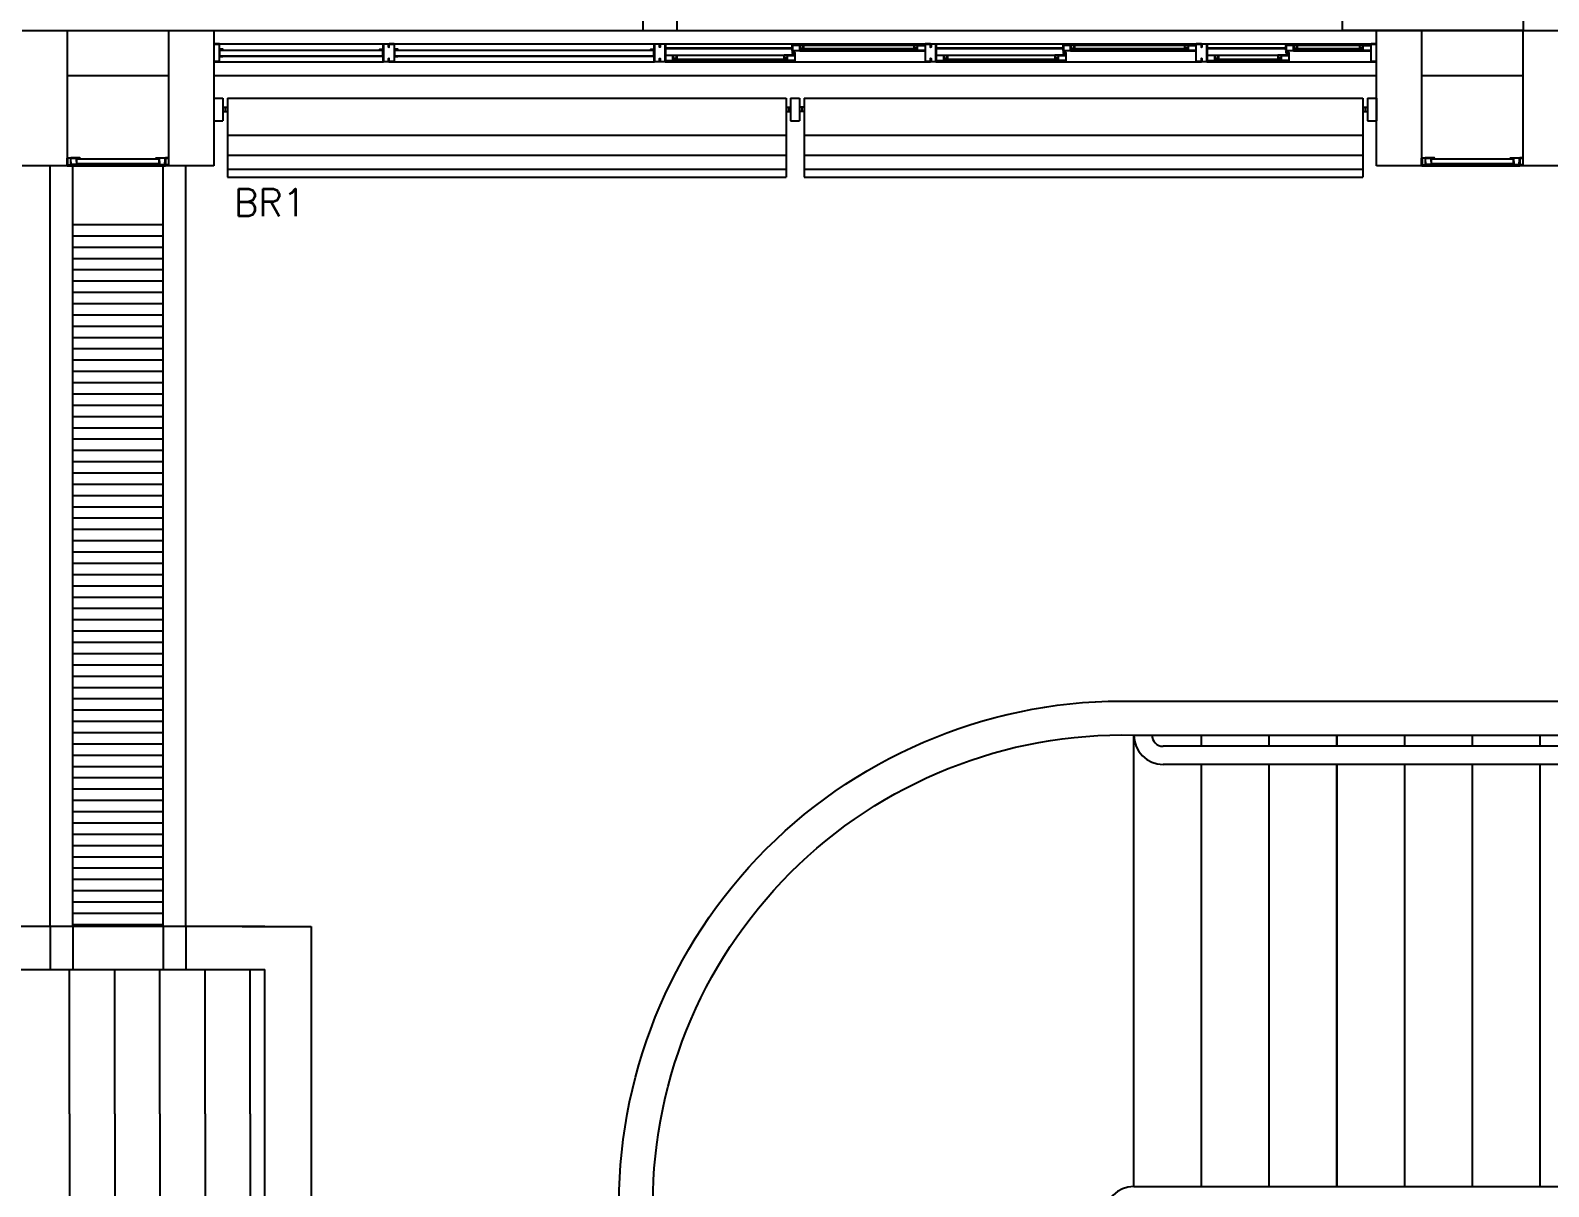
# Model space of a CAD drawing. Header units: millimetres. Extents: x 2128 to 2646, y 1972 to 2207.
# Drawn here: x 2352.65 to 2359.37, y 2032.39 to 2037.52 of the extents above; entities that cross this region are included whole.
import ezdxf

# ---------------------------------------------------------------- set-up
doc = ezdxf.new("R2010")
doc.units = ezdxf.units.MM
doc.linetypes.add('HIDDEN', pattern=[0.375, 0.25, -0.125])
for name, color, linetype in [('AR-ALV', 2, 'Continuous'), ('AR-ALV-C', 2, 'Continuous'), ('AR-BANCADAS', 1, 'Continuous'), ('AR-BRISES', 1, 'Continuous'), ('AR-CALÇADA', 1, 'Continuous'), ('AR-COB VISTA 02', 1, 'Continuous'), ('AR-COB-V1', 1, 'Continuous'), ('AR-COB-V2', 1, 'Continuous'), ('AR-COB-V3', 1, 'Continuous'), ('AR-CORRIMAO-V', 52, 'Continuous'), ('AR-ESQ', 1, 'Continuous'), ('AR-ESTC', 3, 'Continuous'), ('AR-PEITORIL', 1, 'Continuous'), ('AR-PISO', 1, 'Continuous'), ('AR-PISO-V1', 1, 'Continuous'), ('AR-PROJ', 1, 'HIDDEN'), ('BC- VISTA', 1, 'Continuous'), ('BR-LINHAS', 1, 'Continuous'), ('BR-MONTANTE', 242, 'Continuous'), ('BR-PAINEL', 1, 'Continuous'), ('BR-SUPORTE', 1, 'Continuous'), ('BR-TEXTO', 2, 'Continuous'), ('DT-ESQ-BAGUETE-C', 1, 'Continuous'), ('DT-ESQ-BAGUETE-V', 1, 'Continuous'), ('DT-ESQ-CHAPA DOBRADA-V', 1, 'Continuous'), ('DT-ESQ-MARCO-V', 1, 'Continuous'), ('DT-ESQ-PERFIL CADEIRA-C', 2, 'Continuous'), ('DT-ESQ-PERFIL CADEIRA-V', 2, 'Continuous'), ('DT-ESQ-PERFIL U SIMPLES-C', 2, 'Continuous'), ('DT-ESQ-PERFIL U-C', 2, 'Continuous'), ('DT-ESQ-PERFIL U-V', 1, 'Continuous'), ('DT-ESQ-VENEZIANA-C', 1, 'Continuous'), ('DT-ESQ-VENEZIANA-V', 1, 'Continuous'), ('DT-ESQ-VIDRO-C', 2, 'Continuous'), ('DT-TXTMOD', 1, 'Continuous'), ('insercao', 4, 'Continuous'), ('PLAT-CONG', 7, 'Continuous')]:
    doc.layers.add(name, color=color, linetype=linetype)
doc.styles.add('S10', font='simplex.shx', dxfattribs={"height": 0.1})
doc.styles.add('S12', font='simplex.shx', dxfattribs={"width": 1.1, "height": 0.12})

# ---------------------------------------------------------------- blocks, each defined once
blk = doc.blocks.new('DET-GS-COBERTURA')
at = {"layer": 'AR-COB VISTA 02', "color": 2}
for p, q in [((210.9534, -517.1876), (210.9534, -516.5485)), ((211.1534, -517.1876), (211.1534, -516.5485)), ((211.3534, -517.1876), (211.3534, -516.5485)), ((211.5534, -517.1876), (211.5534, -516.5485)), ((211.7534, -517.1876), (211.7534, -516.5485))]:
    blk.add_line(p, q, dxfattribs=at)
at = {"layer": 'AR-COB-V1'}
blk.add_line((204.5176, -516.5485), (211.8176, -516.5485), dxfattribs=at)
at = {"layer": 'AR-COB-V2'}
blk.add_line((211.8176, -520.3831), (211.8176, -516.5485), dxfattribs=at)
at = {"layer": 'AR-COB-V3'}
for p, q in [((210.9534, -517.1876), (210.9534, -517.8267)), ((211.1534, -517.1876), (211.1534, -517.8267)), ((211.3534, -517.1876), (211.3534, -517.8267)), ((211.5534, -517.1876), (211.5534, -517.8267)), ((211.7534, -517.1876), (211.7534, -517.8267))]:
    blk.add_line(p, q, dxfattribs=at)
at = {"layer": 'AR-PISO', "linetype": 'Continuous'}
for p, q in [((210.8676, -516.3577), (210.8676, -512.9889)), ((211.4676, -512.9889), (210.8676, -512.9889)), ((210.9676, -516.3577), (210.9676, -512.9889)), ((211.3676, -516.3577), (211.3676, -512.9889)), ((211.4676, -516.3577), (211.4676, -512.9889)), ((210.9676, -513.2485), (211.3676, -513.2485)), ((210.9676, -513.2985), (211.3676, -513.2985)), ((210.9676, -513.3485), (211.3676, -513.3485)), ((210.9676, -513.3985), (211.3676, -513.3985)), ((210.9676, -513.4485), (211.3676, -513.4485)), ((210.9676, -513.4985), (211.3676, -513.4985)), ((210.9676, -513.5485), (211.3676, -513.5485)), ((210.9676, -513.5985), (211.3676, -513.5985)), ((210.9676, -513.6485), (211.3676, -513.6485)), ((210.9676, -513.6985), (211.3676, -513.6985)), ((210.9676, -513.7485), (211.3676, -513.7485)), ((210.9676, -513.7985), (211.3676, -513.7985)), ((210.9676, -513.8485), (211.3676, -513.8485)), ((210.9676, -513.8985), (211.3676, -513.8985)), ((210.9676, -513.9485), (211.3676, -513.9485)), ((210.9676, -513.9985), (211.3676, -513.9985)), ((210.9676, -514.0485), (211.3676, -514.0485)), ((210.9676, -514.0985), (211.3676, -514.0985)), ((210.9676, -514.1485), (211.3676, -514.1485)), ((210.9676, -514.1985), (211.3676, -514.1985)), ((210.9676, -514.2485), (211.3676, -514.2485)), ((210.9676, -514.2985), (211.3676, -514.2985)), ((210.9676, -514.3485), (211.3676, -514.3485)), ((210.9676, -514.3985), (211.3676, -514.3985)), ((210.9676, -514.4485), (211.3676, -514.4485)), ((210.9676, -514.4985), (211.3676, -514.4985)), ((210.9676, -514.5485), (211.3676, -514.5485)), ((210.9676, -514.5985), (211.3676, -514.5985)), ((210.9676, -514.6485), (211.3676, -514.6485)), ((210.9676, -514.6985), (211.3676, -514.6985)), ((210.9676, -514.7485), (211.3676, -514.7485)), ((210.9676, -514.7985), (211.3676, -514.7985)), ((210.9676, -514.8485), (211.3676, -514.8485)), ((210.9676, -514.8985), (211.3676, -514.8985)), ((210.9676, -514.9485), (211.3676, -514.9485)), ((210.9676, -514.9985), (211.3676, -514.9985)), ((210.9676, -515.0485), (211.3676, -515.0485)), ((210.9676, -515.0985), (211.3676, -515.0985)), ((210.9676, -515.1485), (211.3676, -515.1485)), ((210.9676, -515.1985), (211.3676, -515.1985)), ((210.9676, -515.2485), (211.3676, -515.2485)), ((210.9676, -515.2985), (211.3676, -515.2985)), ((210.9676, -515.3485), (211.3676, -515.3485)), ((210.9676, -515.3985), (211.3676, -515.3985)), ((210.9676, -515.4485), (211.3676, -515.4485)), ((210.9676, -515.4985), (211.3676, -515.4985)), ((210.9676, -515.5485), (211.3676, -515.5485)), ((210.9676, -515.5985), (211.3676, -515.5985)), ((210.9676, -515.6485), (211.3676, -515.6485)), ((210.9676, -515.6485), (211.3676, -515.6485)), ((210.9676, -515.6985), (211.3676, -515.6985)), ((210.9676, -515.6985), (211.3676, -515.6985)), ((210.9676, -515.7485), (211.3676, -515.7485)), ((210.9676, -515.7985), (211.3676, -515.7985)), ((210.9676, -515.8485), (211.3676, -515.8485)), ((210.9676, -515.8985), (211.3676, -515.8985)), ((210.9676, -515.9485), (211.3676, -515.9485)), ((210.9676, -515.9985), (211.3676, -515.9985)), ((210.9676, -516.0485), (211.3676, -516.0485)), ((210.9676, -516.0985), (211.3676, -516.0985)), ((210.9676, -516.1485), (211.3676, -516.1485)), ((210.9676, -516.1985), (211.3676, -516.1985)), ((210.9676, -516.2485), (211.3676, -516.2485)), ((210.9676, -516.2985), (211.3676, -516.2985)), ((211.8176, -516.3577), (204.5176, -516.3577)), ((210.9676, -516.3485), (211.3676, -516.3485))]:
    blk.add_line(p, q, dxfattribs=at)
at = {"layer": 'AR-PROJ'}
for p, q in [((210.8676, -516.3577), (210.8676, -516.5485)), ((210.9676, -516.3577), (210.9676, -516.5485)), ((211.3676, -516.3577), (211.3676, -516.5485)), ((211.4676, -516.3577), (211.4676, -516.5485))]:
    blk.add_line(p, q, dxfattribs=at)
blk = doc.blocks.new('A$C5F2C59A8')
at = {"layer": 'AR-ALV-C'}
for points in [[(4.85, 15.7499), (4.85, 16.0698, -0.426898), (7.1301, 18.3499), (9.8301, 18.3499)], [(5, 15.7499), (5, 16.0698, -0.427792), (7.1301, 18.1999), (9.8301, 18.1999)]]:
    blk.add_lwpolyline(points, format="xyb", dxfattribs=at)
at = {"layer": 'AR-CORRIMAO-V'}
for p, q in [((9.7001, 18.1499), (7.2601, 18.1499)), ((9.7001, 18.0699), (7.2601, 18.0699)), ((7.1301, 16.1998), (9.8301, 16.1998))]:
    blk.add_line(p, q, dxfattribs=at)
for radius in [0.13, 0.05]:
    blk.add_arc((7.2601, 18.1999), radius, 180, 270, dxfattribs=at)
at = {"layer": 'AR-PISO-V1'}
for p, q in [((7.1301, 16.1998), (7.1301, 18.1999)), ((7.4301, 18.1499), (7.4301, 18.1999)), ((7.7301, 18.1499), (7.7301, 18.1999)), ((8.0301, 18.1499), (8.0301, 18.1999)), ((8.3301, 18.1499), (8.3301, 18.1999)), ((8.6301, 18.1499), (8.6301, 18.1999)), ((8.9301, 18.1499), (8.9301, 18.1999)), ((7.4301, 16.1998), (7.4301, 18.0699)), ((7.7301, 16.1998), (7.7301, 18.0699)), ((8.0301, 16.1998), (8.0301, 18.0699)), ((8.3301, 16.1998), (8.3301, 18.0699)), ((8.6301, 16.1998), (8.6301, 18.0699)), ((8.9301, 16.1998), (8.9301, 18.0699))]:
    blk.add_line(p, q, dxfattribs=at)
blk = doc.blocks.new('BCP16')
at = {"layer": 'BC- VISTA'}
blk.add_lwpolyline([(0.8, 0), (0.8, -1.75), (0, -1.75), (0, 0)], close=True, dxfattribs=at)
blk = doc.blocks.new('EF50-P')
at = {"layer": 'DT-ESQ-BAGUETE-C', "ltscale": 0.1}
for points in [[(2.61, -0.08), (2.5965, -0.08), (2.5965, -0.0785), (2.6095, -0.0785, 0.414214), (2.61, -0.078), (2.61, -0.067, 0.414214), (2.6095, -0.0665), (2.5965, -0.0665), (2.5965, -0.065), (2.61, -0.065, -0.414214), (2.6115, -0.0665), (2.6115, -0.0785, -0.414214)], [(3.1015, -0.08), (3.115, -0.08), (3.115, -0.0785), (3.102, -0.0785, -0.414214), (3.1015, -0.078), (3.1015, -0.067, -0.414214), (3.102, -0.0665), (3.115, -0.0665), (3.115, -0.065), (3.1015, -0.065, 0.414214), (3.1, -0.0665), (3.1, -0.0785, 0.414214)], [(3.81, -0.08), (3.7965, -0.08), (3.7965, -0.0785), (3.8095, -0.0785, 0.414214), (3.81, -0.078), (3.81, -0.067, 0.414214), (3.8095, -0.0665), (3.7965, -0.0665), (3.7965, -0.065), (3.81, -0.065, -0.414214), (3.8115, -0.0665), (3.8115, -0.0785, -0.414214)], [(4.3015, -0.08), (4.315, -0.08), (4.315, -0.0785), (4.302, -0.0785, -0.414214), (4.3015, -0.078), (4.3015, -0.067, -0.414214), (4.302, -0.0665), (4.315, -0.0665), (4.315, -0.065), (4.3015, -0.065, 0.414214), (4.3, -0.0665), (4.3, -0.0785, 0.414214)], [(4.7975, -0.08), (4.784, -0.08), (4.784, -0.0785), (4.797, -0.0785, 0.414214), (4.7975, -0.078), (4.7975, -0.067, 0.414214), (4.797, -0.0665), (4.784, -0.0665), (4.784, -0.065), (4.7975, -0.065, -0.414214), (4.799, -0.0665), (4.799, -0.0785, -0.414214)], [(5.0765, -0.08), (5.09, -0.08), (5.09, -0.0785), (5.077, -0.0785, -0.414214), (5.0765, -0.078), (5.0765, -0.067, -0.414214), (5.077, -0.0665), (5.09, -0.0665), (5.09, -0.065), (5.0765, -0.065, 0.414214), (5.075, -0.0665), (5.075, -0.0785, 0.414214)], [(2.0485, -0.125), (2.035, -0.125), (2.035, -0.1235), (2.048, -0.1235, 0.414214), (2.0485, -0.123), (2.0485, -0.112, 0.414214), (2.048, -0.1115), (2.035, -0.1115), (2.035, -0.11), (2.0485, -0.11, -0.414214), (2.05, -0.1115), (2.05, -0.1235, -0.414214)], [(2.5265, -0.125), (2.54, -0.125), (2.54, -0.1235), (2.527, -0.1235, -0.414214), (2.5265, -0.123), (2.5265, -0.112, -0.414214), (2.527, -0.1115), (2.54, -0.1115), (2.54, -0.11), (2.5265, -0.11, 0.414214), (2.525, -0.1115), (2.525, -0.1235, 0.414214)], [(3.2485, -0.125), (3.235, -0.125), (3.235, -0.1235), (3.248, -0.1235, 0.414214), (3.2485, -0.123), (3.2485, -0.112, 0.414214), (3.248, -0.1115), (3.235, -0.1115), (3.235, -0.11), (3.2485, -0.11, -0.414214), (3.25, -0.1115), (3.25, -0.1235, -0.414214)], [(3.7265, -0.125), (3.74, -0.125), (3.74, -0.1235), (3.727, -0.1235, -0.414214), (3.7265, -0.123), (3.7265, -0.112, -0.414214), (3.727, -0.1115), (3.74, -0.1115), (3.74, -0.11), (3.7265, -0.11, 0.414214), (3.725, -0.1115), (3.725, -0.1235, 0.414214)], [(4.4485, -0.125), (4.435, -0.125), (4.435, -0.1235), (4.448, -0.1235, 0.414214), (4.4485, -0.123), (4.4485, -0.112, 0.414214), (4.448, -0.1115), (4.435, -0.1115), (4.435, -0.11), (4.4485, -0.11, -0.414214), (4.45, -0.1115), (4.45, -0.1235, -0.414214)], [(4.714, -0.125), (4.7275, -0.125), (4.7275, -0.1235), (4.7145, -0.1235, -0.414214), (4.714, -0.123), (4.714, -0.112, -0.414214), (4.7145, -0.1115), (4.7275, -0.1115), (4.7275, -0.11), (4.714, -0.11, 0.414214), (4.7125, -0.1115), (4.7125, -0.1235, 0.414214)]]:
    blk.add_lwpolyline(points, format="xyb", close=True, dxfattribs=at)
at = {"layer": 'DT-ESQ-BAGUETE-V', "ltscale": 0.1}
for p, q in [((2.61, -0.065), (3.1015, -0.065)), ((3.81, -0.065), (4.3015, -0.065)), ((4.7975, -0.065), (5.0765, -0.065)), ((2.0485, -0.11), (2.5265, -0.11)), ((3.2485, -0.11), (3.7265, -0.11)), ((4.4485, -0.11), (4.714, -0.11))]:
    blk.add_line(p, q, dxfattribs=at)
at = {"layer": 'DT-ESQ-CHAPA DOBRADA-V', "ltscale": 0.1}
for p, q in [((2, -0.077), (2.5615, -0.077)), ((2, -0.08), (2.5615, -0.08)), ((3.2, -0.077), (3.7615, -0.077)), ((3.2, -0.08), (3.7615, -0.08)), ((4.4, -0.077), (4.749, -0.077)), ((4.4, -0.08), (4.749, -0.08))]:
    blk.add_line(p, q, dxfattribs=at)
at = {"layer": 'DT-ESQ-MARCO-V', "ltscale": 0.1}
for p, q in [((0.0235, -0.06), (0.7515, -0.06)), ((0.7985, -0.06), (1.9515, -0.06)), ((0.0235, -0.14), (0.7515, -0.14)), ((0.7985, -0.14), (1.9515, -0.14))]:
    blk.add_line(p, q, dxfattribs=at)
at = {"layer": 'DT-ESQ-PERFIL CADEIRA-C', "ltscale": 0.1}
for p, q in [((2, -0.1335), (2.0485, -0.1335)), ((2.573, -0.1335), (2.5265, -0.1335)), ((2.5635, -0.0885), (2.61, -0.0885)), ((3.15, -0.0885), (3.1015, -0.0885)), ((3.2, -0.1335), (3.2485, -0.1335)), ((3.773, -0.1335), (3.7265, -0.1335)), ((3.7635, -0.0885), (3.81, -0.0885)), ((4.35, -0.0885), (4.3015, -0.0885)), ((4.4, -0.1335), (4.4485, -0.1335)), ((4.7605, -0.1335), (4.714, -0.1335)), ((4.751, -0.0885), (4.7975, -0.0885)), ((5.125, -0.0885), (5.0765, -0.0885))]:
    blk.add_line(p, q, dxfattribs=at)
for points in [[(2.61, -0.087, -1), (2.61, -0.09), (2.5635, -0.09, -0.414214), (2.5615, -0.088), (2.5615, -0.067, -0.414214), (2.5635, -0.065), (2.595, -0.065, -0.414214), (2.5965, -0.0665), (2.5965, -0.087)], [(2.5965, -0.0885, -0.198913), (2.5954, -0.0881, -0.198913), (2.595, -0.087), (2.595, -0.067, 0.414214), (2.5945, -0.0665), (2.5635, -0.0665, 0.414214), (2.563, -0.067), (2.563, -0.088, 0.414214), (2.5635, -0.0885)], [(3.1015, -0.09), (3.15, -0.09), (3.15, -0.0885), (3.115, -0.0885, 0.198912), (3.1161, -0.0881, 0.198913), (3.1165, -0.087), (3.1165, -0.067, -0.414214), (3.117, -0.0665), (3.15, -0.0665), (3.15, -0.065), (3.1165, -0.065, 0.414214), (3.115, -0.0665), (3.115, -0.0785), (3.115, -0.08), (3.115, -0.087), (3.1015, -0.087, 1)], [(3.81, -0.087, -1), (3.81, -0.09), (3.7635, -0.09, -0.414214), (3.7615, -0.088), (3.7615, -0.067, -0.414214), (3.7635, -0.065), (3.795, -0.065, -0.414214), (3.7965, -0.0665), (3.7965, -0.087)], [(3.7965, -0.0885, -0.198913), (3.7954, -0.0881, -0.198913), (3.795, -0.087), (3.795, -0.067, 0.414214), (3.7945, -0.0665), (3.7635, -0.0665, 0.414214), (3.763, -0.067), (3.763, -0.088, 0.414214), (3.7635, -0.0885)], [(4.3015, -0.09), (4.35, -0.09), (4.35, -0.0885), (4.315, -0.0885, 0.198912), (4.3161, -0.0881, 0.198913), (4.3165, -0.087), (4.3165, -0.067, -0.414214), (4.317, -0.0665), (4.35, -0.0665), (4.35, -0.065), (4.3165, -0.065, 0.414214), (4.315, -0.0665), (4.315, -0.0785), (4.315, -0.08), (4.315, -0.087), (4.3015, -0.087, 1)], [(4.7975, -0.087, -1), (4.7975, -0.09), (4.751, -0.09, -0.414214), (4.749, -0.088), (4.749, -0.067, -0.414214), (4.751, -0.065), (4.7825, -0.065, -0.414214), (4.784, -0.0665), (4.784, -0.087)], [(4.784, -0.0885, -0.198913), (4.7829, -0.0881, -0.198913), (4.7825, -0.087), (4.7825, -0.067, 0.414214), (4.782, -0.0665), (4.751, -0.0665, 0.414214), (4.7505, -0.067), (4.7505, -0.088, 0.414214), (4.751, -0.0885)], [(5.0765, -0.09), (5.125, -0.09), (5.125, -0.0885), (5.09, -0.0885, 0.198912), (5.0911, -0.0881, 0.198913), (5.0915, -0.087), (5.0915, -0.067, -0.414214), (5.092, -0.0665), (5.125, -0.0665), (5.125, -0.065), (5.0915, -0.065, 0.414214), (5.09, -0.0665), (5.09, -0.0785), (5.09, -0.08), (5.09, -0.087), (5.0765, -0.087, 1)], [(2.0485, -0.135), (2, -0.135), (2, -0.1335), (2.035, -0.1335, -0.198912), (2.0339, -0.1331, -0.198913), (2.0335, -0.132), (2.0335, -0.112, 0.414214), (2.033, -0.1115), (2, -0.1115), (2, -0.11), (2.0335, -0.11, -0.414214), (2.035, -0.1115), (2.035, -0.1235), (2.035, -0.125), (2.035, -0.132), (2.0485, -0.132, -1)], [(2.5265, -0.132, 1), (2.5265, -0.135), (2.573, -0.135, 0.414214), (2.575, -0.133), (2.575, -0.112, 0.414214), (2.573, -0.11), (2.5415, -0.11, 0.414214), (2.54, -0.1115), (2.54, -0.132)], [(2.54, -0.1335, 0.198913), (2.5411, -0.1331, 0.198913), (2.5415, -0.132), (2.5415, -0.112, -0.414214), (2.542, -0.1115), (2.573, -0.1115, -0.414214), (2.5735, -0.112), (2.5735, -0.133, -0.414214), (2.573, -0.1335)], [(3.2485, -0.135), (3.2, -0.135), (3.2, -0.1335), (3.235, -0.1335, -0.198912), (3.2339, -0.1331, -0.198913), (3.2335, -0.132), (3.2335, -0.112, 0.414214), (3.233, -0.1115), (3.2, -0.1115), (3.2, -0.11), (3.2335, -0.11, -0.414214), (3.235, -0.1115), (3.235, -0.1235), (3.235, -0.125), (3.235, -0.132), (3.2485, -0.132, -1)], [(3.7265, -0.132, 1), (3.7265, -0.135), (3.773, -0.135, 0.414214), (3.775, -0.133), (3.775, -0.112, 0.414214), (3.773, -0.11), (3.7415, -0.11, 0.414214), (3.74, -0.1115), (3.74, -0.132)], [(3.74, -0.1335, 0.198913), (3.7411, -0.1331, 0.198913), (3.7415, -0.132), (3.7415, -0.112, -0.414214), (3.742, -0.1115), (3.773, -0.1115, -0.414214), (3.7735, -0.112), (3.7735, -0.133, -0.414214), (3.773, -0.1335)], [(4.4485, -0.135), (4.4, -0.135), (4.4, -0.1335), (4.435, -0.1335, -0.198912), (4.4339, -0.1331, -0.198913), (4.4335, -0.132), (4.4335, -0.112, 0.414214), (4.433, -0.1115), (4.4, -0.1115), (4.4, -0.11), (4.4335, -0.11, -0.414214), (4.435, -0.1115), (4.435, -0.1235), (4.435, -0.125), (4.435, -0.132), (4.4485, -0.132, -1)], [(4.714, -0.132, 1), (4.714, -0.135), (4.7605, -0.135, 0.414214), (4.7625, -0.133), (4.7625, -0.112, 0.414214), (4.7605, -0.11), (4.729, -0.11, 0.414214), (4.7275, -0.1115), (4.7275, -0.132)], [(4.7275, -0.1335, 0.198913), (4.7286, -0.1331, 0.198913), (4.729, -0.132), (4.729, -0.112, -0.414214), (4.7295, -0.1115), (4.7605, -0.1115, -0.414214), (4.761, -0.112), (4.761, -0.133, -0.414214), (4.7605, -0.1335)]]:
    blk.add_lwpolyline(points, format="xyb", close=True, dxfattribs=at)
at = {"layer": 'DT-ESQ-PERFIL CADEIRA-V', "ltscale": 0.1}
for p, q in [((2.595, -0.09), (3.1015, -0.09)), ((3.795, -0.09), (4.3015, -0.09)), ((4.7825, -0.09), (5.0765, -0.09)), ((2.0485, -0.135), (2.5265, -0.135)), ((3.2485, -0.135), (3.7265, -0.135)), ((4.4485, -0.135), (4.714, -0.135))]:
    blk.add_line(p, q, dxfattribs=at)
at = {"layer": 'DT-ESQ-PERFIL U SIMPLES-C', "ltscale": 0.1}
for points in [[(2.5635, -0.102), (2.5715, -0.102), (2.5715, -0.1005), (2.5635, -0.1005, -0.414214), (2.563, -0.1), (2.563, -0.092, -0.414214), (2.5635, -0.0915), (2.5715, -0.0915), (2.5715, -0.09), (2.5635, -0.09, 0.414214), (2.5615, -0.092), (2.5615, -0.1, 0.414214)], [(2.573, -0.098), (2.565, -0.098), (2.565, -0.0995), (2.573, -0.0995, -0.414214), (2.5735, -0.1), (2.5735, -0.108, -0.414214), (2.573, -0.1085), (2.565, -0.1085), (2.565, -0.11), (2.573, -0.11, 0.414214), (2.575, -0.108), (2.575, -0.1, 0.414214)], [(3.7635, -0.102), (3.7715, -0.102), (3.7715, -0.1005), (3.7635, -0.1005, -0.414214), (3.763, -0.1), (3.763, -0.092, -0.414214), (3.7635, -0.0915), (3.7715, -0.0915), (3.7715, -0.09), (3.7635, -0.09, 0.414214), (3.7615, -0.092), (3.7615, -0.1, 0.414214)], [(3.773, -0.098), (3.765, -0.098), (3.765, -0.0995), (3.773, -0.0995, -0.414214), (3.7735, -0.1), (3.7735, -0.108, -0.414214), (3.773, -0.1085), (3.765, -0.1085), (3.765, -0.11), (3.773, -0.11, 0.414214), (3.775, -0.108), (3.775, -0.1, 0.414214)], [(4.751, -0.102), (4.759, -0.102), (4.759, -0.1005), (4.751, -0.1005, -0.414214), (4.7505, -0.1), (4.7505, -0.092, -0.414214), (4.751, -0.0915), (4.759, -0.0915), (4.759, -0.09), (4.751, -0.09, 0.414214), (4.749, -0.092), (4.749, -0.1, 0.414214)], [(4.7605, -0.098), (4.7525, -0.098), (4.7525, -0.0995), (4.7605, -0.0995, -0.414214), (4.761, -0.1), (4.761, -0.108, -0.414214), (4.7605, -0.1085), (4.7525, -0.1085), (4.7525, -0.11), (4.7605, -0.11, 0.414214), (4.7625, -0.108), (4.7625, -0.1, 0.414214)]]:
    blk.add_lwpolyline(points, format="xyb", close=True, dxfattribs=at)
at = {"layer": 'DT-ESQ-PERFIL U-C', "ltscale": 0.1}
for points in [[(0.025, -0.1234), (0.025, -0.086), (0.0385, -0.086, 1), (0.0385, -0.083), (0.025, -0.083), (0.025, -0.0615, 0.414214), (0.0235, -0.06), (0.0015, -0.06, 0.414214), (0, -0.0615), (0, -0.075), (0.0015, -0.075), (0.0015, -0.0615), (0.0235, -0.0615), (0.0235, -0.083, 0.414214), (0.025, -0.0845, 0.414214), (0.0235, -0.086), (0.0235, -0.1234), (0.0235, -0.1385), (0.0015, -0.1385), (0.0015, -0.125), (0, -0.125), (0, -0.1385, 0.414214), (0.0015, -0.14), (0.0235, -0.14, 0.414214), (0.025, -0.1385)], [(0.75, -0.1234), (0.75, -0.086), (0.7365, -0.086, -1), (0.7365, -0.083), (0.75, -0.083), (0.75, -0.0615, -0.414214), (0.7515, -0.06), (0.7735, -0.06, -0.414214), (0.775, -0.0615), (0.775, -0.075), (0.7735, -0.075), (0.7735, -0.0615), (0.7515, -0.0615), (0.7515, -0.083, -0.414214), (0.75, -0.0845, -0.414214), (0.7515, -0.086), (0.7515, -0.1234), (0.7515, -0.1385), (0.7735, -0.1385), (0.7735, -0.125), (0.775, -0.125), (0.775, -0.1385, -0.414214), (0.7735, -0.14), (0.7515, -0.14, -0.414214), (0.75, -0.1385)], [(0.8, -0.1234), (0.8, -0.086), (0.8135, -0.086, 1), (0.8135, -0.083), (0.8, -0.083), (0.8, -0.0615, 0.414214), (0.7985, -0.06), (0.7765, -0.06, 0.414214), (0.775, -0.0615), (0.775, -0.075), (0.7765, -0.075), (0.7765, -0.0615), (0.7985, -0.0615), (0.7985, -0.083, 0.414214), (0.8, -0.0845, 0.414214), (0.7985, -0.086), (0.7985, -0.1234), (0.7985, -0.1385), (0.7765, -0.1385), (0.7765, -0.125), (0.775, -0.125), (0.775, -0.1385, 0.414214), (0.7765, -0.14), (0.7985, -0.14, 0.414214), (0.8, -0.1385)], [(1.95, -0.1234), (1.95, -0.086), (1.9365, -0.086, -1), (1.9365, -0.083), (1.95, -0.083), (1.95, -0.0615, -0.414214), (1.9515, -0.06), (1.9735, -0.06, -0.414214), (1.975, -0.0615), (1.975, -0.075), (1.9735, -0.075), (1.9735, -0.0615), (1.9515, -0.0615), (1.9515, -0.083, -0.414214), (1.95, -0.0845, -0.414214), (1.9515, -0.086), (1.9515, -0.1234), (1.9515, -0.1385), (1.9735, -0.1385), (1.9735, -0.125), (1.975, -0.125), (1.975, -0.1385, -0.414214), (1.9735, -0.14), (1.9515, -0.14, -0.414214), (1.95, -0.1385)], [(1.975, -0.0615, -0.414214), (1.9765, -0.06), (1.9985, -0.06, -0.414214), (2, -0.0615), (2, -0.1385, -0.414214), (1.9985, -0.14), (1.9765, -0.14, -0.414214), (1.975, -0.1385), (1.975, -0.125), (1.9765, -0.125), (1.9765, -0.138, 0.414214), (1.977, -0.1385), (1.998, -0.1385, 0.414214), (1.9985, -0.138), (1.9985, -0.062, 0.414214), (1.998, -0.0615), (1.977, -0.0615, 0.414214), (1.9765, -0.062), (1.9765, -0.075), (1.975, -0.075)], [(3.175, -0.0615, 0.414214), (3.1735, -0.06), (3.1515, -0.06, 0.414214), (3.15, -0.0615), (3.15, -0.1385, 0.414214), (3.1515, -0.14), (3.1735, -0.14, 0.414214), (3.175, -0.1385), (3.175, -0.125), (3.1735, -0.125), (3.1735, -0.138, -0.414214), (3.173, -0.1385), (3.152, -0.1385, -0.414214), (3.1515, -0.138), (3.1515, -0.062, -0.414214), (3.152, -0.0615), (3.173, -0.0615, -0.414214), (3.1735, -0.062), (3.1735, -0.075), (3.175, -0.075)], [(3.175, -0.0615, -0.414214), (3.1765, -0.06), (3.1985, -0.06, -0.414214), (3.2, -0.0615), (3.2, -0.1385, -0.414214), (3.1985, -0.14), (3.1765, -0.14, -0.414214), (3.175, -0.1385), (3.175, -0.125), (3.1765, -0.125), (3.1765, -0.138, 0.414214), (3.177, -0.1385), (3.198, -0.1385, 0.414214), (3.1985, -0.138), (3.1985, -0.062, 0.414214), (3.198, -0.0615), (3.177, -0.0615, 0.414214), (3.1765, -0.062), (3.1765, -0.075), (3.175, -0.075)], [(4.375, -0.0615, 0.414214), (4.3735, -0.06), (4.3515, -0.06, 0.414214), (4.35, -0.0615), (4.35, -0.1385, 0.414214), (4.3515, -0.14), (4.3735, -0.14, 0.414214), (4.375, -0.1385), (4.375, -0.125), (4.3735, -0.125), (4.3735, -0.138, -0.414214), (4.373, -0.1385), (4.352, -0.1385, -0.414214), (4.3515, -0.138), (4.3515, -0.062, -0.414214), (4.352, -0.0615), (4.373, -0.0615, -0.414214), (4.3735, -0.062), (4.3735, -0.075), (4.375, -0.075)], [(4.375, -0.0615, -0.414214), (4.3765, -0.06), (4.3985, -0.06, -0.414214), (4.4, -0.0615), (4.4, -0.1385, -0.414214), (4.3985, -0.14), (4.3765, -0.14, -0.414214), (4.375, -0.1385), (4.375, -0.125), (4.3765, -0.125), (4.3765, -0.138, 0.414214), (4.377, -0.1385), (4.398, -0.1385, 0.414214), (4.3985, -0.138), (4.3985, -0.062, 0.414214), (4.398, -0.0615), (4.377, -0.0615, 0.414214), (4.3765, -0.062), (4.3765, -0.075), (4.375, -0.075)], [(5.15, -0.0615, 0.414214), (5.1485, -0.06), (5.1265, -0.06, 0.414214), (5.125, -0.0615), (5.125, -0.1385, 0.414214), (5.1265, -0.14), (5.1485, -0.14, 0.414214), (5.15, -0.1385), (5.15, -0.125), (5.1485, -0.125), (5.1485, -0.138, -0.414214), (5.148, -0.1385), (5.127, -0.1385, -0.414214), (5.1265, -0.138), (5.1265, -0.062, -0.414214), (5.127, -0.0615), (5.148, -0.0615, -0.414214), (5.1485, -0.062), (5.1485, -0.075), (5.15, -0.075)], [(0.04, -0.086), (0.0265, -0.086, 0.414214), (0.025, -0.0875), (0.025, -0.1145, 0.414214), (0.0265, -0.116), (0.04, -0.116), (0.04, -0.1145), (0.0265, -0.1145), (0.0265, -0.0875), (0.04, -0.0875)], [(0.735, -0.086), (0.7485, -0.086, -0.414214), (0.75, -0.0875), (0.75, -0.1145, -0.414214), (0.7485, -0.116), (0.735, -0.116), (0.735, -0.1145), (0.7485, -0.1145), (0.7485, -0.0875), (0.735, -0.0875)], [(0.815, -0.086), (0.8015, -0.086, 0.414214), (0.8, -0.0875), (0.8, -0.1145, 0.414214), (0.8015, -0.116), (0.815, -0.116), (0.815, -0.1145), (0.8015, -0.1145), (0.8015, -0.0875), (0.815, -0.0875)], [(1.935, -0.086), (1.9485, -0.086, -0.414214), (1.95, -0.0875), (1.95, -0.1145, -0.414214), (1.9485, -0.116), (1.935, -0.116), (1.935, -0.1145), (1.9485, -0.1145), (1.9485, -0.0875), (1.935, -0.0875)]]:
    blk.add_lwpolyline(points, format="xyb", close=True, dxfattribs=at)
for points in [[(0.025, -0.0845), (0.0385, -0.0845)], [(0.75, -0.0845), (0.7365, -0.0845)], [(0.8, -0.0845), (0.8135, -0.0845)], [(1.95, -0.0845), (1.9365, -0.0845)]]:
    blk.add_lwpolyline(points, dxfattribs=at)
at = {"layer": 'DT-ESQ-PERFIL U-V', "ltscale": 0.1}
for p, q in [((1.9985, -0.06), (3.1515, -0.06)), ((3.1985, -0.06), (4.3515, -0.06)), ((4.3985, -0.06), (5.1265, -0.06)), ((1.9985, -0.14), (3.1515, -0.14)), ((3.1985, -0.14), (4.3515, -0.14)), ((4.3985, -0.14), (5.1265, -0.14))]:
    blk.add_line(p, q, dxfattribs=at)
at = {"layer": 'DT-ESQ-VENEZIANA-C', "ltscale": 0.1}
for p, q in [((0.0265, -0.113), (0.7485, -0.113)), ((0.0265, -0.1145), (0.7485, -0.1145)), ((0.8015, -0.113), (1.9485, -0.113)), ((0.8015, -0.1145), (1.9485, -0.1145))]:
    blk.add_line(p, q, dxfattribs=at)
at = {"layer": 'DT-ESQ-VENEZIANA-V', "ltscale": 0.1}
for p, q in [((0.0265, -0.0875), (0.7485, -0.0875)), ((0.8015, -0.0875), (1.9485, -0.0875))]:
    blk.add_line(p, q, dxfattribs=at)
at = {"layer": 'DT-ESQ-VIDRO-C', "ltscale": 0.1}
for points in [[(2.038, -0.13), (2.038, -0.127), (2.537, -0.127), (2.537, -0.13)], [(3.1125, -0.085), (3.1125, -0.082), (2.599, -0.082), (2.599, -0.085)], [(3.238, -0.13), (3.238, -0.127), (3.737, -0.127), (3.737, -0.13)], [(4.3125, -0.085), (4.3125, -0.082), (3.799, -0.082), (3.799, -0.085)], [(4.438, -0.13), (4.438, -0.127), (4.7245, -0.127), (4.7245, -0.13)], [(5.0875, -0.085), (5.0875, -0.082), (4.7865, -0.082), (4.7865, -0.085)]]:
    blk.add_lwpolyline(points, close=True, dxfattribs=at)
at = {"layer": 'DT-TXTMOD', "ltscale": 0.1, "style": 'S10', "flags": 3}
for tag, p in [('M01', (0.025, -0.28)), ('M02', (0.3253, -0.28)), ('M03', (0.627, -0.28)), ('M04', (0.9288, -0.28)), ('M05', (1.2306, -0.28)), ('M06', (1.5323, -0.28)), ('M07', (1.8341, -0.28)), ('M08', (2.1359, -0.28)), ('M09', (2.4376, -0.28)), ('M10', (2.7394, -0.28)), ('M11', (3.0412, -0.28)), ('M12', (3.3429, -0.28)), ('M13', (3.6447, -0.28)), ('M14', (3.9464, -0.28)), ('M15', (4.2482, -0.28)), ('M16', (4.55, -0.28)), ('M17', (4.8517, -0.28))]:
    blk.add_attdef(tag, p, '', height=0.1, dxfattribs=at)
blk = doc.blocks.new('BR-MODULO1')
at = {"layer": 'BR-LINHAS'}
for p, q in [((0.06, -0.2648), (2.535, -0.2648)), ((2.615, -0.2648), (5.09, -0.2648)), ((0.06, -0.3524), (2.535, -0.3524)), ((2.615, -0.3524), (5.09, -0.3524)), ((0.06, -0.4147), (2.535, -0.4147)), ((2.615, -0.4147), (5.09, -0.4147))]:
    blk.add_line(p, q, dxfattribs=at)
at = {"layer": 'BR-MONTANTE'}
for p, q in [((0, -0.1), (0, -0.2)), ((0, -0.1), (0.04, -0.1)), ((0.04, -0.1), (0.04, -0.2)), ((2.5547, -0.1), (2.5947, -0.1)), ((2.5547, -0.1), (2.5547, -0.2)), ((2.5947, -0.1), (2.5947, -0.2)), ((5.11, -0.1), (5.11, -0.2)), ((5.11, -0.1), (5.15, -0.1)), ((5.15, -0.1), (5.15, -0.2)), ((0, -0.2), (0.04, -0.2)), ((2.5547, -0.2), (2.5947, -0.2)), ((5.11, -0.2), (5.15, -0.2))]:
    blk.add_line(p, q, dxfattribs=at)
at = {"layer": 'BR-PAINEL'}
for p, q in [((0.06, -0.1), (2.535, -0.1)), ((0.06, -0.1), (0.06, -0.45)), ((2.535, -0.1), (2.535, -0.45)), ((2.615, -0.1), (2.615, -0.45)), ((2.615, -0.1), (5.09, -0.1)), ((5.09, -0.1), (5.09, -0.45)), ((0.06, -0.45), (2.535, -0.45)), ((2.615, -0.45), (5.09, -0.45))]:
    blk.add_line(p, q, dxfattribs=at)
at = {"layer": 'BR-SUPORTE'}
for p, q in [((0.04, -0.14), (0.06, -0.14)), ((0.04, -0.16), (0.06, -0.16)), ((0.05, -0.14), (0.05, -0.16)), ((2.5347, -0.14), (2.5547, -0.14)), ((2.5347, -0.16), (2.5547, -0.16)), ((2.5447, -0.14), (2.5447, -0.16)), ((2.6147, -0.14), (2.5947, -0.14)), ((2.6147, -0.16), (2.5947, -0.16)), ((2.6047, -0.14), (2.6047, -0.16)), ((5.09, -0.14), (5.11, -0.14)), ((5.09, -0.16), (5.11, -0.16)), ((5.1, -0.14), (5.1, -0.16))]:
    blk.add_line(p, q, dxfattribs=at)
blk = doc.blocks.new('EF01C-P')
at = {"layer": 'DT-ESQ-BAGUETE-C', "ltscale": 0.1}
for points in [[(0.0015, 0.035), (0.015, 0.035), (0.015, 0.0335), (0.0015, 0.0335), (0.0015, 0.005), (0.015, 0.005), (0.015, 0.0035), (0.0015, 0.0035, -0.414214), (0, 0.005), (0, 0.0335, -0.414214)], [(0.4485, 0.035), (0.435, 0.035), (0.435, 0.0335), (0.4485, 0.0335), (0.4485, 0.005), (0.435, 0.005), (0.435, 0.0035), (0.4485, 0.0035, 0.414214), (0.45, 0.005), (0.45, 0.0335, 0.414214)]]:
    blk.add_lwpolyline(points, format="xyb", close=True, dxfattribs=at)
at = {"layer": 'DT-ESQ-PERFIL CADEIRA-C', "ltscale": 0.1}
for points in [[(0.01, 0.0015), (0.01, 0.003), (0.0015, 0.003, 1), (0.0015, 0), (0.015, 0, 0.414214), (0.0165, 0.0015), (0.0165, 0.0335), (0.043, 0.0335)], [(0.043, 0.0065), (0.018, 0.0065), (0.018, 0.0165), (0.0165, 0.0165), (0.0165, 0.0065, 0.414214), (0.018, 0.005), (0.043, 0.005), (0.0565, 0.005, 1), (0.0565, 0.008), (0.043, 0.008), (0.043, 0.02), (0.043, 0.032), (0.0565, 0.032, 1), (0.0565, 0.035), (0.043, 0.035), (0.0165, 0.035, 0.414214), (0.015, 0.0335), (0.015, 0.0015), (0.0015, 0.0015)], [(0.0415, 0.02), (0.0415, 0.032, -0.414214), (0.043, 0.0335), (0.0565, 0.0335)], [(0.0415, 0.02), (0.0415, 0.008, 0.414214), (0.043, 0.0065), (0.0565, 0.0065)], [(0.407, 0.0065), (0.432, 0.0065), (0.432, 0.0165), (0.4335, 0.0165), (0.4335, 0.0065, -0.414214), (0.432, 0.005), (0.407, 0.005), (0.3935, 0.005, -1), (0.3935, 0.008), (0.407, 0.008), (0.407, 0.02), (0.407, 0.032), (0.3935, 0.032, -1), (0.3935, 0.035), (0.407, 0.035), (0.4335, 0.035, -0.414214), (0.435, 0.0335), (0.435, 0.0015), (0.4485, 0.0015)], [(0.4085, 0.02), (0.4085, 0.032, 0.414214), (0.407, 0.0335), (0.3935, 0.0335)], [(0.4085, 0.02), (0.4085, 0.008, -0.414214), (0.407, 0.0065), (0.3935, 0.0065)], [(0.44, 0.0015), (0.44, 0.003), (0.4485, 0.003, -1), (0.4485, 0), (0.435, 0, -0.414214), (0.4335, 0.0015), (0.4335, 0.0335), (0.407, 0.0335)]]:
    blk.add_lwpolyline(points, format="xyb", dxfattribs=at)
at = {"layer": 'DT-ESQ-PERFIL CADEIRA-V', "ltscale": 0.1}
blk.add_line((0.015, 0), (0.435, 0), dxfattribs=at)
at = {"layer": 'DT-ESQ-VENEZIANA-C', "ltscale": 0.1}
for p, q in [((0.043, 0.0105), (0.407, 0.0105)), ((0.043, 0.009), (0.407, 0.009))]:
    blk.add_line(p, q, dxfattribs=at)
at = {"layer": 'DT-ESQ-VENEZIANA-V', "ltscale": 0.1}
blk.add_line((0.043, 0.031), (0.407, 0.031), dxfattribs=at)
at = {"layer": 'DT-TXTMOD', "ltscale": 0.1, "style": 'S10', "flags": 3}
blk.add_attdef('EF01C', (0.0208, -0.14), '', height=0.1, dxfattribs=at)
blk = doc.blocks.new('A$C63644613')
at = {"layer": 'AR-ALV-C'}
for points in [[(0, 9.9918), (0, 10.3116, -0.426898), (2.2802, 12.5918), (4.9802, 12.5918)], [(0.15, 9.9918), (0.15, 10.3116, -0.427792), (2.2802, 12.4418), (4.9802, 12.4418)]]:
    blk.add_lwpolyline(points, format="xyb", dxfattribs=at)
at = {"layer": 'AR-CORRIMAO-V'}
for p, q in [((4.8502, 12.3918), (2.4102, 12.3918)), ((4.8502, 12.3118), (2.4102, 12.3118)), ((2.2802, 10.4416), (4.9802, 10.4416))]:
    blk.add_line(p, q, dxfattribs=at)
for centre, radius, start, end in [((2.4102, 12.4418), 0.13, 180, 270), ((2.4102, 12.4418), 0.05, 180, 270), ((2.2802, 10.3116), 0.13, 90, 180)]:
    blk.add_arc(centre, radius, start, end, dxfattribs=at)
at = {"layer": 'AR-PISO-V1'}
for p, q in [((2.2802, 10.4416), (2.2802, 12.4418)), ((2.5802, 12.3918), (2.5802, 12.4418)), ((2.8802, 12.3918), (2.8802, 12.4418)), ((3.1802, 12.3918), (3.1802, 12.4418)), ((3.4802, 12.3918), (3.4802, 12.4418)), ((3.7802, 12.3918), (3.7802, 12.4418)), ((4.0802, 12.3918), (4.0802, 12.4418)), ((2.5802, 10.4416), (2.5802, 12.3118)), ((2.8802, 10.4416), (2.8802, 12.3118)), ((3.1802, 10.4416), (3.1802, 12.3118)), ((3.4802, 10.4416), (3.4802, 12.3118)), ((3.7802, 10.4416), (3.7802, 12.3118)), ((4.0802, 10.4416), (4.0802, 12.3118))]:
    blk.add_line(p, q, dxfattribs=at)
blk = doc.blocks.new('A$C53EB3577')
at = {"layer": 'AR-ALV-C'}
for points in [[(0, 18.4499), (0, 18.7697, -0.426898), (2.2802, 21.0499), (4.9802, 21.0499)], [(0.15, 18.4499), (0.15, 18.7697, -0.427792), (2.2802, 20.8999), (4.9802, 20.8999)]]:
    blk.add_lwpolyline(points, format="xyb", dxfattribs=at)
at = {"layer": 'AR-CORRIMAO-V'}
for p, q in [((4.8502, 20.8499), (2.4102, 20.8499)), ((4.8502, 20.7699), (2.4102, 20.7699)), ((2.2802, 18.8997), (4.9802, 18.8997))]:
    blk.add_line(p, q, dxfattribs=at)
for centre, radius, start, end in [((2.4102, 20.8999), 0.13, 180, 270), ((2.4102, 20.8999), 0.05, 180, 270), ((2.2802, 18.7697), 0.13, 90, 180)]:
    blk.add_arc(centre, radius, start, end, dxfattribs=at)
at = {"layer": 'AR-PISO-V1'}
for p, q in [((2.2802, 18.8997), (2.2802, 20.8999)), ((2.5802, 20.8499), (2.5802, 20.8999)), ((2.8802, 20.8499), (2.8802, 20.8999)), ((3.1802, 20.8499), (3.1802, 20.8999)), ((3.4802, 20.8499), (3.4802, 20.8999)), ((3.7802, 20.8499), (3.7802, 20.8999)), ((4.0802, 20.8499), (4.0802, 20.8999)), ((2.5802, 18.8997), (2.5802, 20.7699)), ((2.8802, 18.8997), (2.8802, 20.7699)), ((3.1802, 18.8997), (3.1802, 20.7699)), ((3.4802, 18.8997), (3.4802, 20.7699)), ((3.7802, 18.8997), (3.7802, 20.7699)), ((4.0802, 18.8997), (4.0802, 20.7699))]:
    blk.add_line(p, q, dxfattribs=at)

msp = doc.modelspace()

# ---------------------------------------------------------------- linework, layer by layer
at = {"layer": 'AR-ALV'}
for p, q in [((2355.3615, 2045.8401), (2355.3615, 2037.5151)), ((2355.5115, 2045.8401), (2355.5115, 2037.5151)), ((2352.6615, 2037.5151), (2353.2615, 2037.5151)), ((2355.3615, 2037.5151), (2355.5115, 2037.5151)), ((2358.8115, 2037.5151), (2359.2615, 2037.5151)), ((2352.8115, 2037.3151), (2353.2615, 2037.3151)), ((2358.8115, 2037.3151), (2359.2615, 2037.3151))]:
    msp.add_line(p, q, dxfattribs=at)
at = {"layer": 'AR-CALÇADA'}
for p, q in [((2353.5865, 2033.5463), (2353.8929, 2033.5463)), ((2353.8929, 2033.5463), (2353.8929, 2029.3301))]:
    msp.add_line(p, q, dxfattribs=at)
at = {"layer": 'AR-ESTC'}
for p, q in [((2352.6115, 2037.5151), (2352.8115, 2037.5151)), ((2352.8115, 2037.5151), (2352.8115, 2036.9151)), ((2353.2615, 2036.9151), (2353.2615, 2037.5151)), ((2353.2615, 2037.5151), (2353.4615, 2037.5151)), ((2353.4615, 2037.5151), (2353.4615, 2036.9151)), ((2358.6115, 2036.9151), (2358.6115, 2037.5151)), ((2358.6115, 2037.5151), (2358.8115, 2037.5151)), ((2358.8115, 2037.5151), (2358.8115, 2036.9151)), ((2359.2615, 2036.9151), (2359.2615, 2037.5151)), ((2359.2615, 2037.5151), (2359.4615, 2037.5151)), ((2352.8115, 2036.9151), (2352.6115, 2036.9151)), ((2353.4615, 2036.9151), (2353.2615, 2036.9151)), ((2358.8115, 2036.9151), (2358.6115, 2036.9151)), ((2359.4615, 2036.9151), (2359.2615, 2036.9151))]:
    msp.add_line(p, q, dxfattribs=at)
at = {"layer": 'AR-PEITORIL'}
for p, q in [((2353.4615, 2037.5151), (2358.6115, 2037.5151)), ((2353.4615, 2037.3151), (2358.6115, 2037.3151))]:
    msp.add_line(p, q, dxfattribs=at)

# ---------------------------------------------------------------- block references
at = {"layer": 'AR-BANCADAS'}
msp.add_blockref('BCP16', (2358.4615, 2039.2651), dxfattribs=at)
at = {"layer": 'AR-BRISES'}
ref = msp.add_blockref('BR-MODULO1', (2353.4615, 2037.3151), dxfattribs=at)
ref.add_attrib('BR', 'BR1', (2353.5499, 2036.6927), dxfattribs={"layer": 'BR-TEXTO', "height": 0.12, "style": 'S12'})
at = {"layer": 'AR-ESQ'}
for name, p in [('EF50-P', (2353.4615, 2037.5151)), ('EF01C-P', (2352.8115, 2036.9151)), ('EF01C-P', (2358.8115, 2036.9151))]:
    msp.add_blockref(name, p, dxfattribs=at)
at = {"layer": 'insercao'}
msp.add_blockref('DET-GS-COBERTURA', (2141.8688, 2549.904), dxfattribs=at)
at = {"layer": 'PLAT-CONG'}
for name, p in [('A$C5F2C59A8', (2350.4063, 2016.1945)), ('A$C63644613', (2355.2563, 2021.9526)), ('A$C53EB3577', (2355.2563, 2013.4945))]:
    msp.add_blockref(name, p, dxfattribs=at)

doc.saveas('drawing.dxf')
